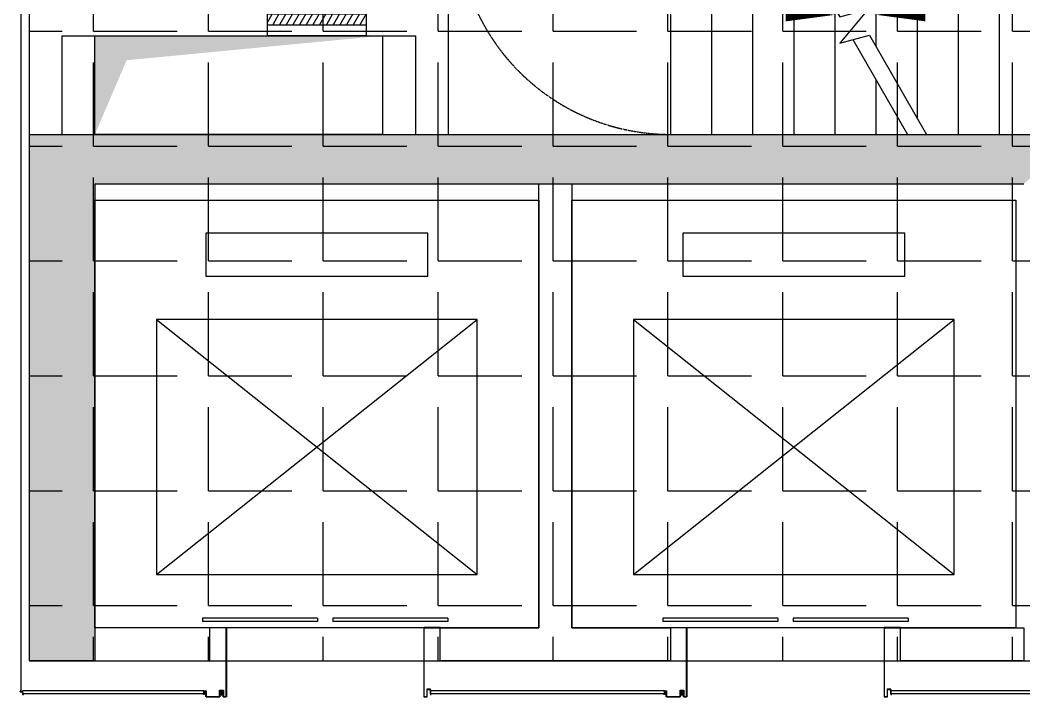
# Model space of a CAD drawing. Extents: x -284868 to 304789, y -137694 to 137894.
# Drawn here: x 202133 to 208238, y -11913 to -7798 of the extents above; entities that cross this region are included whole.
import ezdxf

# ---------------------------------------------------------------- set-up
doc = ezdxf.new("R2010")
doc.units = 0
doc.linetypes.add('DASH', pattern=[0.35, 0.25, -0.1])
doc.layers.get('0').update_dxf_attribs({"linetype": 'CONTINUOUS'})
for name, color, linetype in [('0-墙', 4, 'CONTINUOUS'), ('0-建筑柱体', 251, 'CONTINUOUS'), ('0-电梯', 3, 'CONTINUOUS'), ('0-窗', 11, 'CONTINUOUS'), ('0-非设计区域', 251, 'CONTINUOUS'), ('P-完成面', 42, 'CONTINUOUS'), ('P-平面楼梯', 3, 'CONTINUOUS'), ('P-门扇', 6, 'CONTINUOUS')]:
    doc.layers.add(name, color=color, linetype=linetype)

# ---------------------------------------------------------------- blocks, each defined once
blk = doc.blocks.new('213r5467')
for p, q in [((-90909.2, -260063), (-90909.2, -260325.5)), ((-89559.2, -260063), (-90909.2, -260063)), ((-89559.2, -260325.5), (-89559.2, -260063)), ((-90909.2, -260325.5), (-89559.2, -260325.5)), ((-91209.2, -260588), (-91209.2, -262138)), ((-89259.2, -260588), (-91209.2, -260588)), ((-91209.2, -260588), (-89259.2, -262138)), ((-91209.2, -262138), (-89259.2, -260588)), ((-89259.2, -262138), (-89259.2, -260588)), ((-91209.2, -262138), (-89259.2, -262138))]:
    blk.add_line(p, q)
blk.add_lwpolyline([(-88884.2, -262463), (-91584.2, -262463), (-91584.2, -259863), (-88884.2, -259863), (-88884.2, -262463)])
blk = doc.blocks.new('sgASGHHHH')
for points in [[(-108645.8, -911224), (-109045.8, -910924), (-109045.8, -914124), (-108645.8, -914124)], [(-109045.8, -910924), (-108645.8, -911224), (-102995.8, -911224), (-102645.8, -910924)]]:
    blk.add_hatch(color=256).paths.add_polyline_path(points)
at = {"color": 4}
for p, q in [((-109045.8, -910924), (-109045.8, -914124)), ((-109045.8, -910924), (-102645.8, -910924)), ((-108645.8, -911224), (-108645.8, -914124)), ((-108645.8, -911224), (-102995.8, -911224)), ((-108645.8, -914124), (-109045.8, -914124))]:
    blk.add_line(p, q, dxfattribs=at)
blk = doc.blocks.new('$WINLIB2D$00000039')
at = {"color": 0}
for points in [[(-0.5, 0.5), (-0.5, -0.5)], [(0.5, 0.5), (-0.5, 0.5)], [(0.5, -0.5), (0.5, 0.5)], [(-0.5, 0.167), (0.5, 0.167)], [(-0.384, -0.167), (-0.448, 0.167)], [(-0.316, -0.167), (-0.38, 0.167)], [(-0.248, -0.167), (-0.312, 0.167)], [(-0.18, -0.167), (-0.244, 0.167)], [(-0.112, -0.167), (-0.176, 0.167)], [(-0.044, -0.167), (-0.108, 0.167)], [(0.024, -0.167), (-0.04, 0.167)], [(0.092, -0.167), (0.028, 0.167)], [(0.16, -0.167), (0.096, 0.167)], [(0.228, -0.167), (0.164, 0.167)], [(0.296, -0.167), (0.232, 0.167)], [(0.364, -0.167), (0.3, 0.167)], [(0.432, -0.167), (0.368, 0.167)], [(0.5, -0.167), (0.436, 0.167)], [(-0.452, -0.167), (-0.5, 0.084)], [(-0.5, -0.167), (0.5, -0.167)], [(0.5, -0.5), (-0.5, -0.5)]]:
    blk.add_lwpolyline(points, dxfattribs=at)
blk = doc.blocks.new('$DORLIB2D$00000127')
at = {"color": 0}
for points in [[(-0.5333, 0.7949), (-0.5333, 0.6904)], [(-0.0333, 0.7949), (-0.5333, 0.7949)], [(-0.0333, 0.7949), (-0.0333, 0.6904)], [(0.5333, 0.7949), (0.0333, 0.7949)], [(0.0333, 0.7949), (0.0333, 0.6904)], [(0.5333, 0.7949), (0.5333, 0.6904)], [(-0.0333, 0.6904), (-0.5333, 0.6904)], [(0.5333, 0.6904), (0.0333, 0.6904)], [(0.5, 0.5), (-0.5, 0.5)]]:
    blk.add_lwpolyline(points, dxfattribs=at)
blk = doc.blocks.new('A$C00a7c3ed')
for p, q in [((-3800, -1240), (-3800, 0)), ((-3550, -1240), (-3550, 0)), ((-3300, -1240), (-3300, 0)), ((-3050, -1240), (-3050, 0)), ((-2800, -1240), (-2800, 0)), ((-2550, -1240), (-2550, 0)), ((-2300, -1240), (-2300, 0)), ((-2050, -1240), (-2050, 0)), ((-1800, -1240), (-1800, 0)), ((-1550, -1240), (-1550, 0)), ((-1300, -1240), (-1300, 0)), ((-1300, 0), (-1300, -1240)), ((-3860, -1240), (-3860, -1560)), ((-1240, -1240), (-3860, -1240)), ((-1240, -1560), (-1240, -1240)), ((-1300, -1300), (-3800, -1300)), ((-3800, -1300), (-3800, -1500)), ((-1300, -1300), (-3800, -1300)), ((-3800, -1500), (-3800, -1300)), ((-1300, -1500), (-1300, -1300)), ((-1300, -1300), (-1300, -1500)), ((-3800, -1500), (-3108, -1500)), ((-3800, -1500), (-3108, -1500)), ((-3108, -1500), (-2769.9, -2085.6)), ((-2992.5, -1500), (-1300, -1500)), ((-2992.5, -1500), (-2669.9, -2058.8)), ((-2992.5, -1500), (-1300, -1500)), ((-3860, -1560), (-3073.4, -1560)), ((-3800, -1560), (-3800, -2800)), ((-3550, -1560), (-3550, -2800)), ((-3300, -1560), (-3300, -2800)), ((-2957.9, -1560), (-1240, -1560)), ((-2800, -1560), (-2800, -1833.5)), ((-2550, -1560), (-2550, -2266.5)), ((-2300, -1560), (-2300, -2699.5)), ((-2050, -1560), (-2050, -2800)), ((-1800, -1560), (-1800, -2800)), ((-1550, -1560), (-1550, -2800)), ((-1300, -1560), (-1300, -2800)), ((-1300, -1560), (-1300, -2800)), ((-3050, -1600.5), (-3050, -2800)), ((-2800, -2033.5), (-2800, -2800)), ((-2597.6, -2039.4), (-2770.5, -2245.5)), ((-2769.9, -2085.6), (-2597.6, -2039.4)), ((-2770.5, -2245.5), (-2590.1, -2197.1)), ((-2590.1, -2197.1), (-2242, -2800)), ((-2690.1, -2223.9), (-2357.5, -2800)), ((-2550, -2466.5), (-2550, -2800))]:
    blk.add_line(p, q)
at = {"linetype": 'DASH'}
for points in [[(-3800, 0, 0.414206), (-5100, -1300)], [(-1300, 0, -0.414214), (0, -1300)], [(-3800, -2800, -0.41422), (-5100, -1500)], [(-1300, -2800, 0.414214), (0, -1500)]]:
    blk.add_lwpolyline(points, format="xyb", dxfattribs=at)
for points in [[(-3925, -650, 0, 0, 0), (-604.2, -650, 0, 0, 0), (-604.2, -2072.6, 0, 0, 0), (-2550, -2072.6, 0, 80, 0), (-2250, -2072.6, 0, 0, 0)], [(-4480, -1147.5, 0, 0, 0), (-4480, -1560, 0, 80, 0), (-4480, -1260, 0, 0, 0)], [(-3925, -2073.2, 0, 0, 0), (-2800, -2073.2, 0, 80, 0), (-3100, -2073.2, 0, 0, 0)]]:
    blk.add_lwpolyline(points, format="xyseb")
for points in [[(-5150, -1240), (-3860, -1240), (-3860, -1560), (-5150, -1560)], [(-1240, -1240), (0, -1240), (0, -1560), (-1240, -1560)]]:
    blk.add_lwpolyline(points, close=True)
blk = doc.blocks.new('A$C6C5C068E')
h = blk.add_hatch()
h.set_pattern_fill('ANSI32', color=256, scale=0.2, style=0)
h.set_pattern_definition([(45, (506565838.6591, 131390591.2148), (-1.3470384181604, 1.3470384181604), []), (45, (506565839.5572, 131390591.2148), (-1.3470384181604, 1.3470384181604), [])])
h.paths.add_polyline_path([(11.2, 11.2), (-3.8, 11.2), (-3.8, 13.8), (0, 13.8), (0, 15), (-5, 15), (-5, 10), (10, 10), (10, -5), (15, -5), (15, 0), (13.8, 0), (13.8, -3.8), (11.2, -3.8)])
blk.add_lwpolyline([(11.2, 11.2), (-3.8, 11.2), (-3.8, 13.8), (0, 13.8), (0, 15), (-5, 15), (-5, 10), (10, 10), (10, -5), (15, -5), (15, 0), (13.8, 0), (13.8, -3.8), (11.2, -3.8)], close=True)
blk = doc.blocks.new('A$C611527F21')
h = blk.add_hatch(color=7)
h.dxf.hatch_style = 1
h.set_gradient(color1=(255, 255, 255), color2=(255, 255, 0), tint=1, name='CYLINDER')
h.paths.add_polyline_path([(1340, -405), (1340, -380), (1320, -380), (1320, -406), (1325, -410), (1335, -410)])
for points in [[(60, -375), (60, -405), (55, -405), (55, -400), (56.5, -400), (56.5, -403.5), (58.5, -403.5), (58.5, -373.5), (81.5, -373.5), (81.5, -418.5), (98.5, -418.5), (98.5, 0), (0, 0), (0, 1.5), (100, 1.5), (100, -420), (80, -420), (80, -375), (60, -375)], [(1438.5, -400), (1438.5, -403.5), (1436.5, -403.5), (1436.5, -383.5), (1423.5, -383.5), (1423.5, -418.5), (1341.5, -418.5), (1341.5, -378.5), (1318.5, -378.5), (1318.5, -418.5), (1301.5, -418.5), (1301.5, 0), (1400, 0), (1400, 1.5), (1300, 1.5), (1300, -420), (1320, -420), (1320, -380), (1340, -380), (1340, -420), (1425, -420), (1425, -385), (1435, -385), (1435, -405), (1440, -405), (1440, -400), (1438.5, -400)]]:
    blk.add_lwpolyline(points)
blk.add_lwpolyline([(1340, -405), (1340, -380), (1320, -380), (1320, -406), (1325, -410), (1335, -410)], close=True)

msp = doc.modelspace()

# ---------------------------------------------------------------- hatches: boundary and pattern name
at = {"layer": '0-非设计区域', "ltscale": 3}
h = msp.add_hatch(dxfattribs=at)
h.set_pattern_fill('ANGLE', color=256, scale=100)
h.set_pattern_definition([(0, (-136891.6, 452446.1), (0, 698.5), [508, -190.5]), (90, (-136891.6, 452446.1), (-698.5, 4e-14), [508, -190.5])])
h.paths.add_polyline_path([(202187.8, -11692.7), (217087.8, -11692.7), (217087.8, 6107.3), (202187.8, 6107.3)])

# ---------------------------------------------------------------- linework, layer by layer
at = {"layer": '0-墙'}
for points in [[(202387.8, -7692.7), (202387.8, -6342.7), (202187.8, -6342.7), (202187.8, -8492.7), (202387.8, -8492.7), (202387.8, -7892.7), (204537.8, -7892.7), (204537.8, -8492.7), (204737.8, -8492.7), (204737.8, -6342.7), (204537.8, -6342.7), (204537.8, -7692.7), (202387.8, -7692.7)], [(205487.8, -11492.7), (206087.8, -11492.7), (206087.8, -11692.7), (204687.8, -11692.7), (204687.8, -11492.7), (205287.8, -11492.7), (205287.8, -8792.7), (205487.8, -8792.7), (205487.8, -11492.7)]]:
    msp.add_lwpolyline(points, dxfattribs=at)
at = {"layer": '0-墙', "color": 251}
msp.add_lwpolyline([(202587.8, -7892.7), (204337.8, -7892.7), (204337.8, -8492.7), (202587.8, -8492.7)], close=True, dxfattribs=at)
at = {"layer": '0-墙'}
for points in [[(202587.8, -11692.7), (203287.8, -11692.7), (203287.8, -11492.7), (202587.8, -11492.7)], [(208237.8, -11692.7), (207487.8, -11692.7), (207487.8, -11492.7), (208237.8, -11492.7)]]:
    msp.add_lwpolyline(points, close=True, dxfattribs=at)
at = {"layer": '0-墙', "color": 251}
msp.add_solid([(202587.8, -8492.7), (202587.8, -7892.7), (202780.7, -8041.9), (204337.8, -7892.7)], dxfattribs=at)
at = {"layer": '0-非设计区域', "ltscale": 3}
msp.add_lwpolyline([(202187.8, -11692.7), (217087.8, -11692.7), (217087.8, 6107.3), (202187.8, 6107.3)], close=True, dxfattribs=at)
at = {"layer": 'P-完成面'}
for points in [[(202137.8, -6317.7), (202137.8, -11881.5)], [(202149, -11892.7), (202149, -11872.7), (203251.3, -11872.7), (203251.3, -11892.7)], [(202149, -11892.7), (203251.3, -11892.7), (203251.3, -11886.7)], [(204629.3, -11892.7), (204629.3, -11872.7), (206051.3, -11872.7), (206051.3, -11892.7)], [(204629.3, -11892.7), (206051.3, -11892.7), (206051.3, -11886.7)], [(207429.3, -11892.7), (207429.3, -11872.7), (208636.3, -11872.7), (208636.3, -11892.7)], [(207429.3, -11892.7), (208636.3, -11892.7), (208636.3, -11886.7)]]:
    msp.add_lwpolyline(points, dxfattribs=at)

# ---------------------------------------------------------------- block references
at = {"layer": '0-建筑柱体'}
msp.add_blockref('sgASGHHHH', (311233.6, 902431.3), dxfattribs=at)
at = {"layer": '0-电梯'}
for p in [(294171.9, 250970.4), (297071.9, 250970.4)]:
    msp.add_blockref('213r5467', p, dxfattribs=at)
at = {"layer": '0-窗', "xscale": 600, "yscale": -200, "zscale": 600, "rotation": 2.362228261681249e-05}
msp.add_blockref('$WINLIB2D$00000039', (203937.8, -7792.7), dxfattribs=at)
at = {"layer": 'P-完成面', "xscale": -1}
for p in [(204687.8, -11492.7), (207487.8, -11492.7)]:
    msp.add_blockref('A$C611527F21', p, dxfattribs=at)
at = {"layer": 'P-完成面'}
msp.add_blockref('A$C6C5C068E', (202137.8, -11892.7), dxfattribs=at)
at = {"layer": 'P-平面楼梯', "ltscale": 3}
msp.add_blockref('A$C00a7c3ed', (209887.8, -5692.7), dxfattribs=at)
at = {"layer": 'P-门扇', "xscale": 1400, "yscale": 200, "zscale": 1400}
for p in [(203987.8, -11592.7), (206787.8, -11592.7)]:
    msp.add_blockref('$DORLIB2D$00000127', p, dxfattribs=at)

doc.saveas('drawing.dxf')
